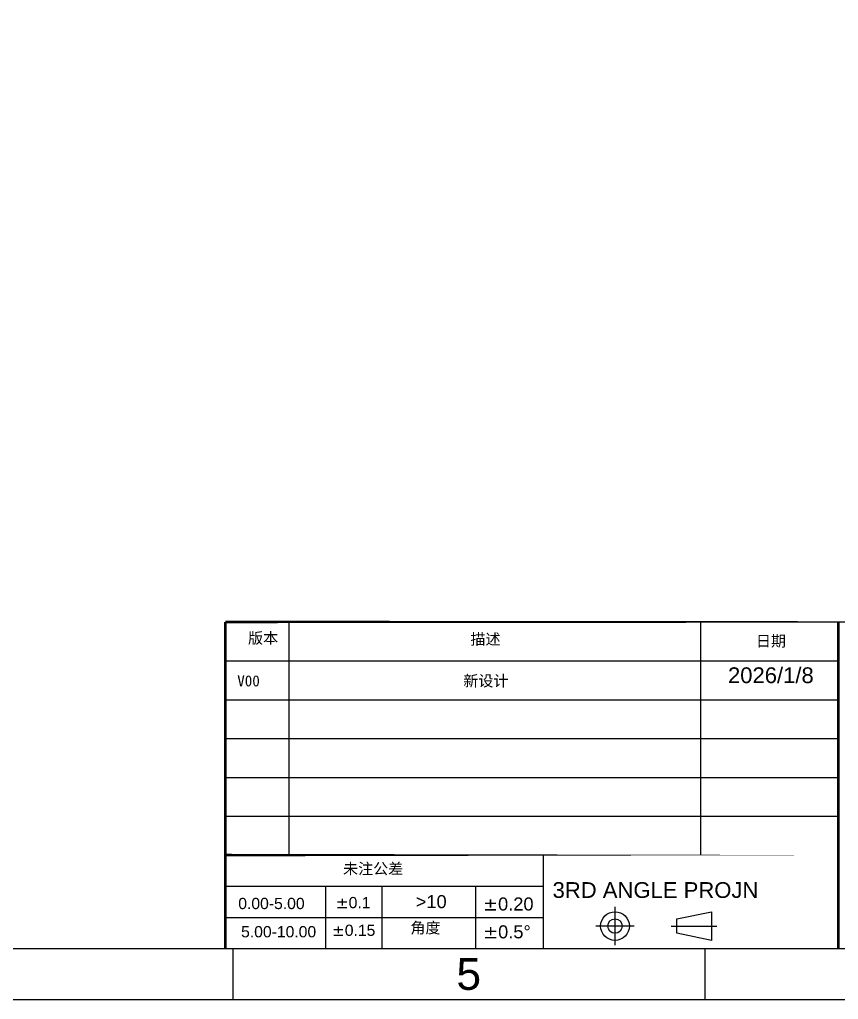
# Model space of a CAD drawing. Header units: millimetres. Extents: x 20905 to 43117, y -15595 to -5301.
# Drawn here: x 21383.3 to 21610, y -15421.9 to -15150.6 of the extents above; entities that cross this region are included whole.
import ezdxf

# ---------------------------------------------------------------- set-up
doc = ezdxf.new("R2010")
doc.units = ezdxf.units.MM
doc.header["$LTSCALE"] = 0.2
doc.layers.add('图形外框', color=7, linetype='Continuous')
doc.styles.add('宋体', font='arial.ttf')

msp = doc.modelspace()

# ---------------------------------------------------------------- linework, layer by layer
at = {"layer": '图形外框'}
for points in [[(20905.4791, -14753.119), (20905.4791, -15421.9241), (21879.7395, -15421.9241), (21879.7395, -14753.119)], [(20919.3459, -14767.1991), (20919.3459, -15407.844), (21865.8727, -15407.844), (21865.8727, -14767.1991)]]:
    msp.add_lwpolyline(points, close=True, dxfattribs=at)
at = {"layer": '图形外框', "color": 0, "const_width": 0.6953}
for points in [[(21440.2211, -15317.3911), (21440.2211, -15407.7778)], [(21610.0098, -15317.3911), (21610.0098, -15407.7778)]]:
    msp.add_lwpolyline(points, dxfattribs=at)
at = {"layer": '图形外框', "color": 0}
for points in [[(21865.8065, -15317.3911, 0, 0, 0), (21440.2211, -15317.3911, 0.6953, 0.6953, 0)], [(21610.0098, -15381.953, 0, 0, 0), (21440.2211, -15381.953, 0.6953, 0.6953, 0)]]:
    msp.add_lwpolyline(points, format="xyseb", close=True, dxfattribs=at)
for points in [[(21457.9161, -15381.953), (21457.9161, -15317.3911)], [(21571.9299, -15381.953), (21571.9299, -15317.3911)], [(21440.2211, -15328.1616), (21610.0098, -15328.1616)], [(21440.2211, -15338.9188), (21610.0098, -15338.9188)], [(21440.2211, -15349.6759), (21610.0098, -15349.6759)], [(21440.2211, -15360.4331), (21610.0098, -15360.4331)], [(21440.2211, -15371.1903), (21610.0098, -15371.1903)], [(21528.2264, -15381.953), (21528.2264, -15407.844)], [(21440.2211, -15390.6002), (21528.2264, -15390.6002)], [(21468.0135, -15390.6285), (21468.0135, -15407.8722)], [(21483.5786, -15390.6002), (21483.5786, -15407.844)], [(21509.5203, -15390.6002), (21509.5203, -15407.844)], [(21548.1705, -15406.9036), (21548.1705, -15396.2721)], [(21440.2211, -15399.2475), (21528.2264, -15399.2475)], [(21542.8547, -15401.5879), (21553.4863, -15401.5879)], [(21563.7093, -15401.6134), (21576.3558, -15401.6134)]]:
    msp.add_lwpolyline(points, dxfattribs=at)
msp.add_lwpolyline([(21574.8229, -15397.6404), (21574.8229, -15405.5865), (21565.2422, -15403.6), (21565.2422, -15399.6269)], close=True, dxfattribs=at)
at = {"layer": '图形外框'}
for points in [[(21442.3213, -15407.844), (21442.3213, -15421.9241)], [(21573.0651, -15407.844), (21573.0651, -15421.9241)]]:
    msp.add_lwpolyline(points, dxfattribs=at)
at = {"layer": '图形外框', "color": 0}
for radius in [3.973, 1.9865]:
    msp.add_circle((21548.1476, -15401.6134), radius, dxfattribs=at)

# ---------------------------------------------------------------- texts
at = {"layer": '图形外框', "color": 0, "style": '宋体'}
msp.add_text('3RD ANGLE PROJN', height=4.370345, dxfattribs=at).set_placement((21530.8584, -15393.8213))
at = {"layer": '图形外框', "style": '宋体'}
msp.add_text('5', height=8.8001, dxfattribs=at).set_placement((21504.2265, -15419.2841))
at = {"layer": '图形外框', "color": 0, "style": '宋体'}
for s, insert, char_height, width, attachment_point in [('{\\fSimSun|b0|i0|c134|p54;版本}', (21446.5256, -15320.3298), 3.057106, 17.022744, 1), ('{\\fSimSun|b0|i0|c134|p54;描述}', (21508.1135, -15320.633), 3.057106, 27.67302, 1), ('{\\fSimSun|b0|i0|c134|p2;日期}', (21587.1566, -15321.1282), 3.057106, 23.30884, 1), ('{\\fSimSun|b0|i0|c134|p54;未注公差}', (21481.1766, -15384.2013), 3.057106, 21.416796, 2), ('0.00-5.00', (21453.0102, -15393.8025), 3.11301, 24.88144, 2), ('{\\fVerdana|b0|i0|c134|p34;%%P}0.1', (21475.6291, -15393.5555), 3.113008, 24.88144, 2), ('>10', (21497.2482, -15393.0385), 3.61607, 24.88144, 2), ('{\\fVerdana|b0|i0|c134|p34;%%P}0.20', (21518.602, -15393.6906), 3.61607, 24.88144, 2), ('5.00-10.00', (21454.9983, -15401.6212), 3.11301, 24.88144, 2), ('{\\fVerdana|b0|i0|c134|p34;%%P}0.15', (21475.7644, -15401.2204), 3.113008, 24.88144, 2), ('{\\fSimSun|b0|i0|c134|p54;角度}', (21495.6417, -15400.576), 3.057106, 24.88144, 2), ('{\\fVerdana|b0|i0|c134|p34;%%P}0.5°', (21518.2208, -15401.4017), 3.61607, 24.88144, 2)]:
    msp.add_mtext(s, dxfattribs=dict(at, insert=insert, char_height=char_height, width=width, attachment_point=attachment_point))
at = {"layer": '图形外框', "style": '宋体'}
for s, insert, char_height, width, attachment_point in [('{\\C4;2026/1/8}', (21591.3072, -15329.965), 4.367295, 35.068666, 2), ('{\\fSimSun|b0|i0|c134|p2;V00}', (21443.5499, -15332.1783), 3.057106, 13.851524, 1), ('{\\fSimSun|b0|i0|c134|p2;新设计}', (21506.1359, -15332.1783), 3.057106, 13.851524, 1)]:
    msp.add_mtext(s, dxfattribs=dict(at, insert=insert, char_height=char_height, width=width, attachment_point=attachment_point))

doc.saveas('drawing.dxf')
